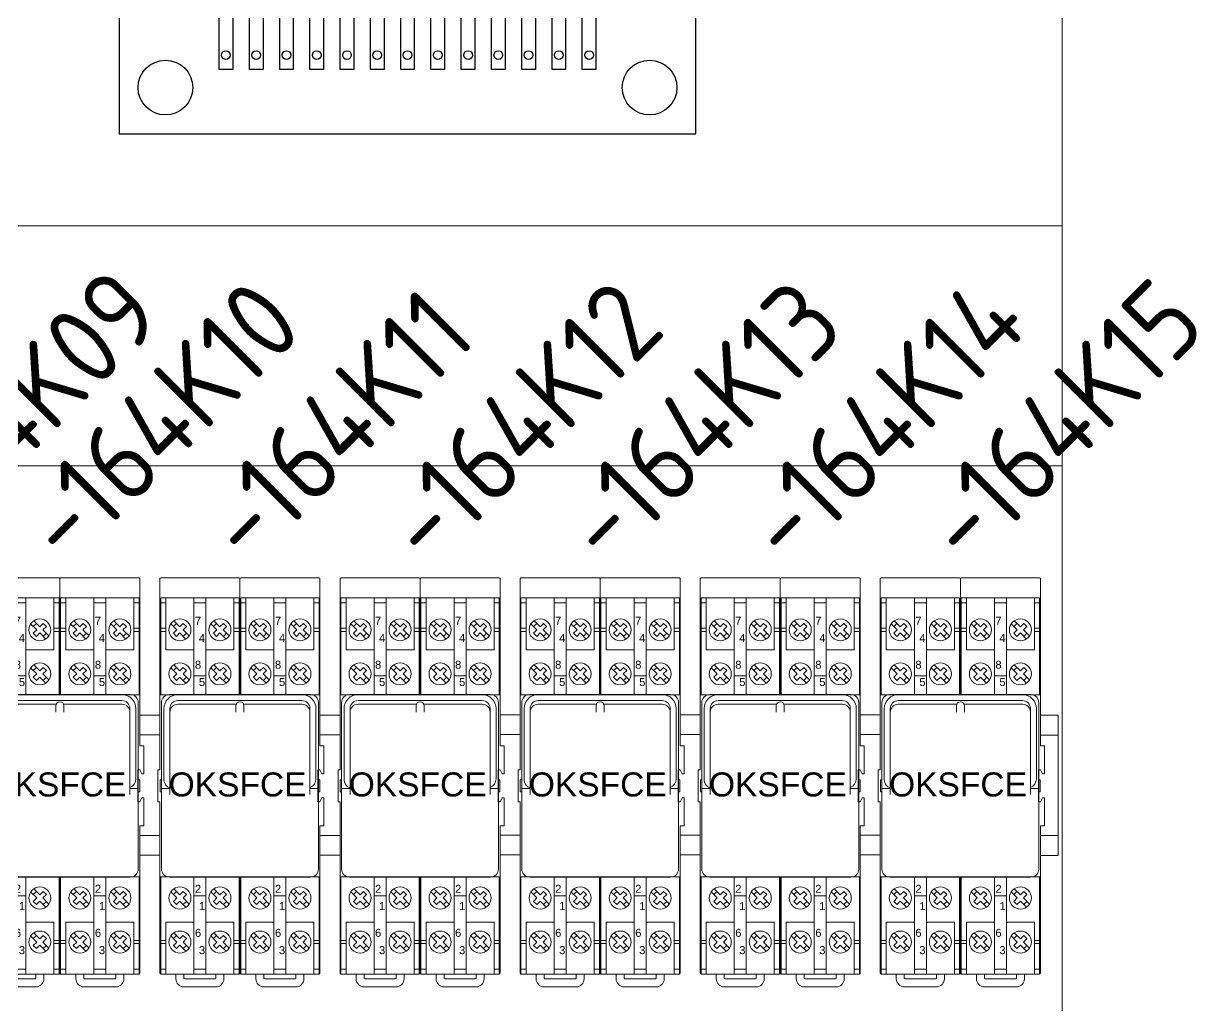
# Model space of a CAD drawing. Header units: millimetres. Extents: x 1359 to 3577, y 1333 to 3557.
# Drawn here: x 3073.1 to 3366.2, y 1924.7 to 2170.1 of the extents above; entities that cross this region are included whole.
import ezdxf

# ---------------------------------------------------------------- set-up
doc = ezdxf.new("R2010")
doc.units = ezdxf.units.MM
doc.set_wipeout_variables(frame=1)
doc.layers.add('000-PI-Oprema', color=30, linetype='Continuous', lineweight=5)
doc.layers.add('002-PI-Kabelska kanalica', color=150, linetype='Continuous')
doc.styles.add('PI0', font='isocpeur.ttf', dxfattribs={"width": 0.9})
doc.styles.get("Standard").update_dxf_attribs({"font": 'arial.ttf'})

# ---------------------------------------------------------------- blocks, each defined once
blk = doc.blocks.new('PCB template')
at = {"color": 7}
blk.add_wipeout([(0, 0), (0, 240.04), (160.02, 240.04), (160.02, 0)], dxfattribs=at)
at = {"color": 7, "ltscale": 0.25}
for p, q in [((48.01, 195.26), (48.01, 214.47)), ((48.01, 214.47), (112.02, 214.47)), ((49.61, 205.66), (49.61, 213.67)), ((49.61, 213.67), (54.41, 213.67)), ((54.41, 213.67), (54.41, 205.66)), ((57.61, 205.66), (57.61, 213.67)), ((57.61, 213.67), (62.41, 213.67)), ((62.41, 213.67), (62.41, 205.66)), ((65.61, 205.66), (65.61, 213.67)), ((65.61, 213.67), (70.41, 213.67)), ((70.41, 213.67), (70.41, 205.66)), ((73.61, 205.66), (73.61, 213.67)), ((73.61, 213.67), (78.41, 213.67)), ((78.41, 213.67), (78.41, 205.66)), ((81.61, 205.66), (81.61, 213.67)), ((81.61, 213.67), (86.41, 213.67)), ((86.41, 213.67), (86.41, 205.66)), ((89.61, 205.66), (89.61, 213.67)), ((89.61, 213.67), (94.41, 213.67)), ((94.41, 213.67), (94.41, 205.66)), ((97.61, 205.66), (97.61, 213.67)), ((97.61, 213.67), (102.42, 213.67)), ((102.42, 213.67), (102.42, 205.66)), ((105.62, 205.66), (105.62, 213.67)), ((105.62, 213.67), (110.42, 213.67)), ((110.42, 213.67), (110.42, 205.66)), ((54.41, 205.66), (49.61, 205.66)), ((62.41, 205.66), (57.61, 205.66)), ((70.41, 205.66), (65.61, 205.66)), ((78.41, 205.66), (73.61, 205.66)), ((86.41, 205.66), (81.61, 205.66)), ((94.41, 205.66), (89.61, 205.66)), ((102.42, 205.66), (97.61, 205.66)), ((110.42, 205.66), (105.62, 205.66)), ((112.02, 204.86), (48.01, 204.86)), ((112.02, 195.26), (48.01, 195.26)), ((48.01, 168.06), (48.01, 187.26)), ((48.01, 187.26), (112.02, 187.26)), ((49.61, 178.46), (49.61, 186.46)), ((49.61, 186.46), (54.41, 186.46)), ((54.41, 186.46), (54.41, 178.46)), ((57.61, 178.46), (57.61, 186.46)), ((57.61, 186.46), (62.41, 186.46)), ((62.41, 186.46), (62.41, 178.46)), ((65.61, 178.46), (65.61, 186.46)), ((65.61, 186.46), (70.41, 186.46)), ((70.41, 186.46), (70.41, 178.46)), ((73.61, 178.46), (73.61, 186.46)), ((73.61, 186.46), (78.41, 186.46)), ((78.41, 186.46), (78.41, 178.46)), ((81.61, 178.46), (81.61, 186.46)), ((81.61, 186.46), (86.41, 186.46)), ((86.41, 186.46), (86.41, 178.46)), ((89.61, 178.46), (89.61, 186.46)), ((89.61, 186.46), (94.41, 186.46)), ((94.41, 186.46), (94.41, 178.46)), ((97.61, 178.46), (97.61, 186.46)), ((97.61, 186.46), (102.42, 186.46)), ((102.42, 186.46), (102.42, 178.46)), ((105.62, 178.46), (105.62, 186.46)), ((105.62, 186.46), (110.42, 186.46)), ((110.42, 186.46), (110.42, 178.46)), ((112.02, 177.66), (48.01, 177.66)), ((54.41, 178.46), (49.61, 178.46)), ((62.41, 178.46), (57.61, 178.46)), ((70.41, 178.46), (65.61, 178.46)), ((78.41, 178.46), (73.61, 178.46)), ((86.41, 178.46), (81.61, 178.46)), ((94.41, 178.46), (89.61, 178.46)), ((102.42, 178.46), (97.61, 178.46)), ((110.42, 178.46), (105.62, 178.46)), ((112.02, 168.06), (48.01, 168.06)), ((48.01, 140.85), (48.01, 160.06)), ((48.01, 160.06), (112.02, 160.06)), ((49.61, 151.26), (49.61, 159.26)), ((49.61, 159.26), (54.41, 159.26)), ((54.41, 159.26), (54.41, 151.26)), ((57.61, 151.26), (57.61, 159.26)), ((57.61, 159.26), (62.41, 159.26)), ((62.41, 159.26), (62.41, 151.26)), ((65.61, 151.26), (65.61, 159.26)), ((65.61, 159.26), (70.41, 159.26)), ((70.41, 159.26), (70.41, 151.26)), ((73.61, 151.26), (73.61, 159.26)), ((73.61, 159.26), (78.41, 159.26)), ((78.41, 159.26), (78.41, 151.26)), ((81.61, 151.26), (81.61, 159.26)), ((81.61, 159.26), (86.41, 159.26)), ((86.41, 159.26), (86.41, 151.26)), ((89.61, 151.26), (89.61, 159.26)), ((89.61, 159.26), (94.41, 159.26)), ((94.41, 159.26), (94.41, 151.26)), ((97.61, 151.26), (97.61, 159.26)), ((97.61, 159.26), (102.42, 159.26)), ((102.42, 159.26), (102.42, 151.26)), ((105.62, 151.26), (105.62, 159.26)), ((105.62, 159.26), (110.42, 159.26)), ((110.42, 159.26), (110.42, 151.26)), ((112.02, 150.46), (48.01, 150.46)), ((54.41, 151.26), (49.61, 151.26)), ((62.41, 151.26), (57.61, 151.26)), ((70.41, 151.26), (65.61, 151.26)), ((78.41, 151.26), (73.61, 151.26)), ((86.41, 151.26), (81.61, 151.26)), ((94.41, 151.26), (89.61, 151.26)), ((102.42, 151.26), (97.61, 151.26)), ((110.42, 151.26), (105.62, 151.26)), ((112.02, 140.85), (48.01, 140.85)), ((48.01, 113.65), (48.01, 132.85)), ((48.01, 132.85), (112.02, 132.85)), ((49.61, 124.05), (49.61, 132.05)), ((49.61, 132.05), (54.41, 132.05)), ((54.41, 132.05), (54.41, 124.05)), ((57.61, 124.05), (57.61, 132.05)), ((57.61, 132.05), (62.41, 132.05)), ((62.41, 132.05), (62.41, 124.05)), ((65.61, 124.05), (65.61, 132.05)), ((65.61, 132.05), (70.41, 132.05)), ((70.41, 132.05), (70.41, 124.05)), ((73.61, 124.05), (73.61, 132.05)), ((73.61, 132.05), (78.41, 132.05)), ((78.41, 132.05), (78.41, 124.05)), ((81.61, 124.05), (81.61, 132.05)), ((81.61, 132.05), (86.41, 132.05)), ((86.41, 132.05), (86.41, 124.05)), ((89.61, 124.05), (89.61, 132.05)), ((89.61, 132.05), (94.41, 132.05)), ((94.41, 132.05), (94.41, 124.05)), ((97.61, 124.05), (97.61, 132.05)), ((97.61, 132.05), (102.42, 132.05)), ((102.42, 132.05), (102.42, 124.05)), ((105.62, 124.05), (105.62, 132.05)), ((105.62, 132.05), (110.42, 132.05)), ((110.42, 132.05), (110.42, 124.05)), ((54.41, 124.05), (49.61, 124.05)), ((62.41, 124.05), (57.61, 124.05)), ((70.41, 124.05), (65.61, 124.05)), ((78.41, 124.05), (73.61, 124.05)), ((86.41, 124.05), (81.61, 124.05)), ((94.41, 124.05), (89.61, 124.05)), ((102.42, 124.05), (97.61, 124.05)), ((110.42, 124.05), (105.62, 124.05)), ((112.02, 123.25), (48.01, 123.25)), ((112.02, 113.65), (48.01, 113.65))]:
    blk.add_line(p, q, dxfattribs=at)
blk.add_lwpolyline([(0, 0), (160.02, 0), (160.02, 240.04), (0, 240.04)], close=True, dxfattribs=at)
for points in [[(112.02, 214.47), (112.02, 195.26)], [(112.02, 187.26), (112.02, 168.06)], [(112.02, 160.06), (112.02, 140.85)], [(5.2, 137.47), (24.4, 137.47), (24.4, 89.46), (5.2, 89.46), (5.2, 137.47)], [(24.4, 137.47), (14.8, 137.47), (14.8, 89.46)], [(135.63, 137.47), (154.83, 137.47), (154.83, 89.46), (135.63, 89.46), (135.63, 137.47)], [(154.83, 137.47), (145.23, 137.47), (145.23, 89.46)], [(6, 135.87), (14, 135.87), (14, 131.07), (6, 131.07), (6, 135.87)], [(146.03, 135.87), (154.03, 135.87), (154.03, 131.07), (146.03, 131.07), (146.03, 135.87)], [(112.02, 132.85), (112.02, 113.65)], [(6, 127.87), (14, 127.87), (14, 123.07), (6, 123.07), (6, 127.87)], [(146.03, 127.87), (154.03, 127.87), (154.03, 123.07), (146.03, 123.07), (146.03, 127.87)], [(6, 119.87), (14, 119.87), (14, 115.07), (6, 115.07), (6, 119.87)], [(146.03, 119.87), (154.03, 119.87), (154.03, 115.07), (146.03, 115.07), (146.03, 119.87)], [(6, 111.87), (14, 111.87), (14, 107.07), (6, 107.07), (6, 111.87)], [(146.03, 111.87), (154.03, 111.87), (154.03, 107.07), (146.03, 107.07), (146.03, 111.87)], [(6, 103.87), (14, 103.87), (14, 99.06), (6, 99.06), (6, 103.87)], [(146.03, 103.87), (154.03, 103.87), (154.03, 99.06), (146.03, 99.06), (146.03, 103.87)], [(6, 95.86), (14, 95.86), (14, 91.06), (6, 91.06), (6, 95.86)], [(146.03, 95.86), (154.03, 95.86), (154.03, 91.06), (146.03, 91.06), (146.03, 95.86)], [(27.71, 82.97), (31.5, 82.97), (31.5, 55.43), (27.71, 55.43), (27.71, 82.97)], [(36.11, 82.97), (39.9, 82.97), (39.9, 55.43), (36.11, 55.43), (36.11, 82.97)], [(44.52, 82.97), (48.3, 82.97), (48.3, 55.43), (44.52, 55.43), (44.52, 82.97)], [(52.92, 82.97), (56.7, 82.97), (56.7, 55.43), (52.92, 55.43), (52.92, 82.97)], [(61.32, 82.97), (65.1, 82.97), (65.1, 55.43), (61.32, 55.43), (61.32, 82.97)], [(69.72, 82.97), (73.5, 82.97), (73.5, 55.43), (69.72, 55.43), (69.72, 82.97)], [(78.12, 82.97), (81.9, 82.97), (81.9, 55.43), (78.12, 55.43), (78.12, 82.97)], [(86.52, 82.97), (90.3, 82.97), (90.3, 55.43), (86.52, 55.43), (86.52, 82.97)], [(94.92, 82.97), (98.71, 82.97), (98.71, 55.43), (94.92, 55.43), (94.92, 82.97)], [(103.32, 82.97), (107.11, 82.97), (107.11, 55.43), (103.32, 55.43), (103.32, 82.97)], [(111.73, 82.97), (115.51, 82.97), (115.51, 55.43), (111.73, 55.43), (111.73, 82.97)], [(120.13, 82.97), (123.91, 82.97), (123.91, 55.43), (120.13, 55.43), (120.13, 82.97)], [(128.53, 82.97), (132.31, 82.97), (132.31, 55.43), (128.53, 55.43), (128.53, 82.97)], [(27.71, 45.37), (31.5, 45.37), (31.5, 17.83), (27.71, 17.83), (27.71, 45.37)], [(36.11, 45.37), (39.9, 45.37), (39.9, 17.83), (36.11, 17.83), (36.11, 45.37)], [(44.52, 45.37), (48.3, 45.37), (48.3, 17.83), (44.52, 17.83), (44.52, 45.37)], [(52.92, 45.37), (56.7, 45.37), (56.7, 17.83), (52.92, 17.83), (52.92, 45.37)], [(61.32, 45.37), (65.1, 45.37), (65.1, 17.83), (61.32, 17.83), (61.32, 45.37)], [(69.72, 45.37), (73.5, 45.37), (73.5, 17.83), (69.72, 17.83), (69.72, 45.37)], [(78.12, 45.37), (81.9, 45.37), (81.9, 17.83), (78.12, 17.83), (78.12, 45.37)], [(86.52, 45.37), (90.3, 45.37), (90.3, 17.83), (86.52, 17.83), (86.52, 45.37)], [(94.92, 45.37), (98.71, 45.37), (98.71, 17.83), (94.92, 17.83), (94.92, 45.37)], [(103.32, 45.37), (107.11, 45.37), (107.11, 17.83), (103.32, 17.83), (103.32, 45.37)], [(111.73, 45.37), (115.51, 45.37), (115.51, 17.83), (111.73, 17.83), (111.73, 45.37)], [(120.13, 45.37), (123.91, 45.37), (123.91, 17.83), (120.13, 17.83), (120.13, 45.37)], [(128.53, 45.37), (132.31, 45.37), (132.31, 17.83), (128.53, 17.83), (128.53, 45.37)]]:
    blk.add_lwpolyline(points, dxfattribs=at)
for centre, radius in [((12.8, 227.23), 7.6), ((147.22, 227.23), 7.6), ((52.01, 200.06), 2), ((60.01, 200.06), 2), ((68.01, 200.06), 2), ((76.01, 200.06), 2), ((84.01, 200.06), 2), ((92.01, 200.06), 2), ((100.02, 200.06), 2), ((108.02, 200.06), 2), ((52.01, 172.86), 2), ((60.01, 172.86), 2), ((68.01, 172.86), 2), ((76.01, 172.86), 2), ((84.01, 172.86), 2), ((92.01, 172.86), 2), ((100.02, 172.86), 2), ((108.02, 172.86), 2), ((12.8, 152.02), 7.6), ((147.22, 152.02), 7.6), ((52.01, 145.66), 2), ((60.01, 145.66), 2), ((68.01, 145.66), 2), ((76.01, 145.66), 2), ((84.01, 145.66), 2), ((92.01, 145.66), 2), ((100.02, 145.66), 2), ((108.02, 145.66), 2), ((19.6, 133.47), 2), ((140.43, 133.47), 2), ((19.6, 125.47), 2), ((140.43, 125.47), 2), ((19.6, 117.47), 2), ((52.01, 118.45), 2), ((60.01, 118.45), 2), ((68.01, 118.45), 2), ((76.01, 118.45), 2), ((84.01, 118.45), 2), ((92.01, 118.45), 2), ((100.02, 118.45), 2), ((108.02, 118.45), 2), ((140.43, 117.47), 2), ((19.6, 109.47), 2), ((140.43, 109.47), 2), ((19.6, 101.47), 2), ((140.43, 101.47), 2), ((19.6, 93.46), 2), ((140.43, 93.46), 2), ((29.6, 78.97), 1.2), ((38.01, 78.97), 1.2), ((46.41, 78.97), 1.2), ((54.81, 78.97), 1.2), ((63.21, 78.97), 1.2), ((71.61, 78.97), 1.2), ((80.01, 78.97), 1.2), ((88.41, 78.97), 1.2), ((96.81, 78.97), 1.2), ((105.22, 78.97), 1.2), ((113.62, 78.97), 1.2), ((122.02, 78.97), 1.2), ((130.42, 78.97), 1.2), ((29.6, 59.43), 1.2), ((38.01, 59.43), 1.2), ((46.41, 59.43), 1.2), ((54.81, 59.43), 1.2), ((63.21, 59.43), 1.2), ((71.61, 59.43), 1.2), ((80.01, 59.43), 1.2), ((88.41, 59.43), 1.2), ((96.81, 59.43), 1.2), ((105.22, 59.43), 1.2), ((113.62, 59.43), 1.2), ((122.02, 59.43), 1.2), ((130.42, 59.43), 1.2), ((29.6, 41.37), 1.2), ((38.01, 41.37), 1.2), ((46.41, 41.37), 1.2), ((54.81, 41.37), 1.2), ((63.21, 41.37), 1.2), ((71.61, 41.37), 1.2), ((80.01, 41.37), 1.2), ((88.41, 41.37), 1.2), ((96.81, 41.37), 1.2), ((105.22, 41.37), 1.2), ((113.62, 41.37), 1.2), ((122.02, 41.37), 1.2), ((130.42, 41.37), 1.2), ((29.6, 21.83), 1.2), ((38.01, 21.83), 1.2), ((46.41, 21.83), 1.2), ((54.81, 21.83), 1.2), ((63.21, 21.83), 1.2), ((71.61, 21.83), 1.2), ((80.01, 21.83), 1.2), ((88.41, 21.83), 1.2), ((96.81, 21.83), 1.2), ((105.22, 21.83), 1.2), ((113.62, 21.83), 1.2), ((122.02, 21.83), 1.2), ((130.42, 21.83), 1.2), ((12.8, 12.8), 7.6), ((147.22, 12.8), 7.6)]:
    blk.add_circle(centre, radius, dxfattribs=at)
blk = doc.blocks.new('*U49')
at = {"layer": '002-PI-Kabelska kanalica', "color": 0, "linetype": 'ByBlock', "lineweight": 0}
for p, q in [((-20, 716), (40, 716)), ((-20, -100), (-20, 716)), ((40, -100), (40, 716))]:
    blk.add_line(p, q, dxfattribs=at)
blk = doc.blocks.new('*U53')
at = {"layer": '002-PI-Kabelska kanalica', "color": 0, "linetype": 'ByBlock', "lineweight": 0}
blk.add_line((-20, -100), (-20, 1572), dxfattribs=at)
blk = doc.blocks.new('OKSFCE')
at = {"layer": '000-PI-Oprema', "color": 0, "linetype": 'ByBlock', "lineweight": 0}
for p, q in [((47678.64, 23886.34), (47678.64, 23838.54)), ((47678.84, 23886.54), (47698.44, 23886.54)), ((47698.64, 23886.34), (47698.64, 23857.29)), ((47698.84, 23886.54), (47718.44, 23886.54)), ((47718.64, 23886.34), (47718.64, 23844.54)), ((47678.84, 23881.54), (47678.84, 23857.29)), ((47678.84, 23881.54), (47698.44, 23881.54)), ((47680.14, 23880.32), (47678.84, 23880.32)), ((47680.14, 23881.54), (47680.14, 23868.54)), ((47687.14, 23881.54), (47687.14, 23857.29)), ((47690.14, 23880.32), (47687.14, 23880.32)), ((47690.14, 23881.54), (47690.14, 23857.29)), ((47697.14, 23881.54), (47697.14, 23868.54)), ((47698.44, 23880.32), (47697.14, 23880.32)), ((47698.44, 23881.54), (47698.44, 23857.29)), ((47698.84, 23881.54), (47698.84, 23857.29)), ((47698.84, 23881.54), (47718.44, 23881.54)), ((47700.14, 23880.32), (47698.84, 23880.32)), ((47700.14, 23881.54), (47700.14, 23868.54)), ((47707.14, 23881.54), (47707.14, 23857.29)), ((47710.14, 23880.32), (47707.14, 23880.32)), ((47710.14, 23881.54), (47710.14, 23857.29)), ((47717.14, 23881.54), (47717.14, 23868.54)), ((47718.44, 23880.32), (47717.14, 23880.32)), ((47718.44, 23881.54), (47718.44, 23857.29)), ((47678.64, 23873.16), (47680.14, 23873.16)), ((47678.84, 23873.94), (47680.14, 23873.94)), ((47681.34, 23875.05), (47682.86, 23873.54)), ((47682.01, 23874.38), (47682.79, 23875.16)), ((47682.01, 23872.69), (47682.86, 23873.54)), ((47682.12, 23875.83), (47683.64, 23874.31)), ((47683.64, 23874.31), (47684.49, 23875.16)), ((47684.42, 23873.54), (47685.27, 23874.38)), ((47684.42, 23873.54), (47685.93, 23872.02)), ((47684.49, 23875.16), (47685.27, 23874.38)), ((47691.34, 23875.05), (47692.86, 23873.54)), ((47692.01, 23874.38), (47692.79, 23875.16)), ((47692.01, 23872.69), (47692.86, 23873.54)), ((47692.12, 23875.83), (47693.64, 23874.31)), ((47693.64, 23874.31), (47694.49, 23875.16)), ((47694.42, 23873.54), (47695.27, 23874.38)), ((47694.42, 23873.54), (47695.93, 23872.02)), ((47694.49, 23875.16), (47695.27, 23874.38)), ((47698.44, 23873.94), (47697.14, 23873.94)), ((47698.64, 23873.16), (47697.14, 23873.16)), ((47698.64, 23873.16), (47700.14, 23873.16)), ((47698.84, 23873.94), (47700.14, 23873.94)), ((47701.34, 23875.05), (47702.86, 23873.54)), ((47702.01, 23874.38), (47702.79, 23875.16)), ((47702.01, 23872.69), (47702.86, 23873.54)), ((47702.12, 23875.83), (47703.64, 23874.31)), ((47703.64, 23874.31), (47704.49, 23875.16)), ((47704.42, 23873.54), (47705.27, 23874.38)), ((47704.42, 23873.54), (47705.93, 23872.02)), ((47704.49, 23875.16), (47705.27, 23874.38)), ((47711.34, 23875.05), (47712.86, 23873.54)), ((47712.01, 23874.38), (47712.79, 23875.16)), ((47712.01, 23872.69), (47712.86, 23873.54)), ((47712.12, 23875.83), (47713.64, 23874.31)), ((47713.64, 23874.31), (47714.49, 23875.16)), ((47714.42, 23873.54), (47715.27, 23874.38)), ((47714.42, 23873.54), (47715.93, 23872.02)), ((47714.49, 23875.16), (47715.27, 23874.38)), ((47718.44, 23873.94), (47717.14, 23873.94)), ((47718.64, 23873.16), (47717.14, 23873.16)), ((47682.01, 23872.69), (47682.79, 23871.91)), ((47682.79, 23871.91), (47683.64, 23872.76)), ((47683.64, 23872.76), (47685.16, 23871.24)), ((47684.49, 23871.91), (47685.27, 23872.69)), ((47692.01, 23872.69), (47692.79, 23871.91)), ((47692.79, 23871.91), (47693.64, 23872.76)), ((47693.64, 23872.76), (47695.16, 23871.24)), ((47694.49, 23871.91), (47695.27, 23872.69)), ((47702.01, 23872.69), (47702.79, 23871.91)), ((47702.79, 23871.91), (47703.64, 23872.76)), ((47703.64, 23872.76), (47705.16, 23871.24)), ((47704.49, 23871.91), (47705.27, 23872.69)), ((47712.01, 23872.69), (47712.79, 23871.91)), ((47712.79, 23871.91), (47713.64, 23872.76)), ((47713.64, 23872.76), (47715.16, 23871.24)), ((47714.49, 23871.91), (47715.27, 23872.69)), ((47680.14, 23868.54), (47687.14, 23868.54)), ((47697.14, 23868.54), (47690.14, 23868.54)), ((47700.14, 23868.54), (47707.14, 23868.54)), ((47717.14, 23868.54), (47710.14, 23868.54)), ((47682.12, 23864.83), (47683.64, 23863.31)), ((47692.12, 23864.83), (47693.64, 23863.31)), ((47702.12, 23864.83), (47703.64, 23863.31)), ((47712.12, 23864.83), (47713.64, 23863.31)), ((47681.34, 23864.05), (47682.86, 23862.54)), ((47682.01, 23863.38), (47682.79, 23864.16)), ((47682.01, 23861.69), (47682.86, 23862.54)), ((47682.01, 23861.69), (47682.79, 23860.91)), ((47682.79, 23860.91), (47683.64, 23861.76)), ((47683.64, 23863.31), (47684.49, 23864.16)), ((47683.64, 23861.76), (47685.16, 23860.24)), ((47684.42, 23862.54), (47685.27, 23863.38)), ((47684.42, 23862.54), (47685.93, 23861.02)), ((47684.49, 23864.16), (47685.27, 23863.38)), ((47684.49, 23860.91), (47685.27, 23861.69)), ((47690.14, 23862.02), (47687.14, 23862.02)), ((47691.34, 23864.05), (47692.86, 23862.54)), ((47692.01, 23863.38), (47692.79, 23864.16)), ((47692.01, 23861.69), (47692.86, 23862.54)), ((47692.01, 23861.69), (47692.79, 23860.91)), ((47692.79, 23860.91), (47693.64, 23861.76)), ((47693.64, 23863.31), (47694.49, 23864.16)), ((47693.64, 23861.76), (47695.16, 23860.24)), ((47694.42, 23862.54), (47695.27, 23863.38)), ((47694.42, 23862.54), (47695.93, 23861.02)), ((47694.49, 23864.16), (47695.27, 23863.38)), ((47694.49, 23860.91), (47695.27, 23861.69)), ((47701.34, 23864.05), (47702.86, 23862.54)), ((47702.01, 23863.38), (47702.79, 23864.16)), ((47702.01, 23861.69), (47702.86, 23862.54)), ((47702.01, 23861.69), (47702.79, 23860.91)), ((47702.79, 23860.91), (47703.64, 23861.76)), ((47703.64, 23863.31), (47704.49, 23864.16)), ((47703.64, 23861.76), (47705.16, 23860.24)), ((47704.42, 23862.54), (47705.27, 23863.38)), ((47704.42, 23862.54), (47705.93, 23861.02)), ((47704.49, 23864.16), (47705.27, 23863.38)), ((47704.49, 23860.91), (47705.27, 23861.69)), ((47710.14, 23862.02), (47707.14, 23862.02)), ((47711.34, 23864.05), (47712.86, 23862.54)), ((47712.01, 23863.38), (47712.79, 23864.16)), ((47712.01, 23861.69), (47712.86, 23862.54)), ((47712.01, 23861.69), (47712.79, 23860.91)), ((47712.79, 23860.91), (47713.64, 23861.76)), ((47713.64, 23863.31), (47714.49, 23864.16)), ((47713.64, 23861.76), (47715.16, 23860.24)), ((47714.42, 23862.54), (47715.27, 23863.38)), ((47714.42, 23862.54), (47715.93, 23861.02)), ((47714.49, 23864.16), (47715.27, 23863.38)), ((47714.49, 23860.91), (47715.27, 23861.69)), ((47678.64, 23857.29), (47698.64, 23857.29)), ((47716.24, 23857.37), (47681.04, 23857.37)), ((47683.14, 23857.37), (47714.14, 23857.37)), ((47683.14, 23855.87), (47714.14, 23855.87)), ((47698.64, 23857.29), (47718.64, 23857.29)), ((47679.04, 23855.37), (47679.04, 23813.77)), ((47679.64, 23853.87), (47679.64, 23836.02)), ((47681.14, 23853.87), (47681.14, 23836.02)), ((47681.14, 23852.97), (47681.14, 23832.42)), ((47697.72, 23854.97), (47683.14, 23854.97)), ((47697.64, 23854.57), (47697.64, 23852.97)), ((47714.14, 23854.97), (47699.56, 23854.97)), ((47699.64, 23854.57), (47699.64, 23852.97)), ((47716.14, 23853.87), (47716.14, 23836.32)), ((47716.14, 23852.97), (47716.14, 23832.42)), ((47717.64, 23853.87), (47717.64, 23836.32)), ((47718.24, 23813.77), (47718.24, 23855.37)), ((47718.64, 23844.54), (47719.64, 23844.54)), ((47719.64, 23844.54), (47719.64, 23837.54)), ((47678.14, 23830.54), (47678.14, 23838.54)), ((47678.14, 23838.54), (47678.64, 23838.54)), ((47718.14, 23838.54), (47718.14, 23830.54)), ((47718.64, 23838.54), (47718.14, 23838.54)), ((47719.14, 23837.54), (47718.64, 23838.54)), ((47678.69, 23836.07), (47678.69, 23833.07)), ((47679.04, 23836.07), (47678.69, 23836.07)), ((47718.59, 23836.07), (47718.24, 23836.07)), ((47718.59, 23836.07), (47718.59, 23833.07)), ((47719.64, 23837.54), (47719.14, 23837.54)), ((47679.04, 23833.07), (47678.69, 23833.07)), ((47681.14, 23833.92), (47679.04, 23833.92)), ((47716.14, 23833.92), (47718.24, 23833.92)), ((47718.59, 23833.07), (47718.24, 23833.07)), ((47678.64, 23830.54), (47678.14, 23830.54)), ((47678.64, 23830.54), (47678.64, 23787.74)), ((47718.64, 23830.54), (47718.14, 23830.54)), ((47718.64, 23830.54), (47719.14, 23831.54)), ((47719.64, 23831.54), (47719.14, 23831.54)), ((47719.64, 23831.54), (47719.64, 23824.54)), ((47718.64, 23824.54), (47718.64, 23787.74)), ((47718.64, 23824.54), (47719.64, 23824.54)), ((47678.64, 23811.79), (47698.64, 23811.79)), ((47678.84, 23811.79), (47678.84, 23787.54)), ((47681.04, 23811.77), (47716.24, 23811.77)), ((47687.14, 23811.79), (47687.14, 23787.54)), ((47690.14, 23811.79), (47690.14, 23787.54)), ((47698.44, 23811.79), (47698.44, 23787.54)), ((47698.64, 23811.79), (47718.64, 23811.79)), ((47698.64, 23811.79), (47698.64, 23787.74)), ((47698.84, 23811.79), (47698.84, 23787.54)), ((47707.14, 23811.79), (47707.14, 23787.54)), ((47710.14, 23811.79), (47710.14, 23787.54)), ((47718.44, 23811.79), (47718.44, 23787.54)), ((47682.12, 23808.83), (47683.64, 23807.31)), ((47692.12, 23808.83), (47693.64, 23807.31)), ((47702.12, 23808.83), (47703.64, 23807.31)), ((47712.12, 23808.83), (47713.64, 23807.31)), ((47681.34, 23808.05), (47682.86, 23806.54)), ((47682.01, 23807.38), (47682.79, 23808.16)), ((47682.01, 23805.69), (47682.86, 23806.54)), ((47682.01, 23805.69), (47682.79, 23804.91)), ((47682.79, 23804.91), (47683.64, 23805.76)), ((47683.64, 23807.31), (47684.49, 23808.16)), ((47683.64, 23805.76), (47685.16, 23804.24)), ((47684.42, 23806.54), (47685.27, 23807.38)), ((47684.42, 23806.54), (47685.93, 23805.02)), ((47684.49, 23808.16), (47685.27, 23807.38)), ((47684.49, 23804.91), (47685.27, 23805.69)), ((47690.14, 23807.05), (47687.14, 23807.05)), ((47691.34, 23808.05), (47692.86, 23806.54)), ((47692.01, 23807.38), (47692.79, 23808.16)), ((47692.01, 23805.69), (47692.86, 23806.54)), ((47692.01, 23805.69), (47692.79, 23804.91)), ((47692.79, 23804.91), (47693.64, 23805.76)), ((47693.64, 23807.31), (47694.49, 23808.16)), ((47693.64, 23805.76), (47695.16, 23804.24)), ((47694.42, 23806.54), (47695.27, 23807.38)), ((47694.42, 23806.54), (47695.93, 23805.02)), ((47694.49, 23808.16), (47695.27, 23807.38)), ((47694.49, 23804.91), (47695.27, 23805.69)), ((47701.34, 23808.05), (47702.86, 23806.54)), ((47702.01, 23807.38), (47702.79, 23808.16)), ((47702.01, 23805.69), (47702.86, 23806.54)), ((47702.01, 23805.69), (47702.79, 23804.91)), ((47702.79, 23804.91), (47703.64, 23805.76)), ((47703.64, 23807.31), (47704.49, 23808.16)), ((47703.64, 23805.76), (47705.16, 23804.24)), ((47704.42, 23806.54), (47705.27, 23807.38)), ((47704.42, 23806.54), (47705.93, 23805.02)), ((47704.49, 23808.16), (47705.27, 23807.38)), ((47704.49, 23804.91), (47705.27, 23805.69)), ((47710.14, 23807.05), (47707.14, 23807.05)), ((47711.34, 23808.05), (47712.86, 23806.54)), ((47712.01, 23807.38), (47712.79, 23808.16)), ((47712.01, 23805.69), (47712.86, 23806.54)), ((47712.01, 23805.69), (47712.79, 23804.91)), ((47712.79, 23804.91), (47713.64, 23805.76)), ((47713.64, 23807.31), (47714.49, 23808.16)), ((47713.64, 23805.76), (47715.16, 23804.24)), ((47714.42, 23806.54), (47715.27, 23807.38)), ((47714.42, 23806.54), (47715.93, 23805.02)), ((47714.49, 23808.16), (47715.27, 23807.38)), ((47714.49, 23804.91), (47715.27, 23805.69)), ((47680.14, 23800.54), (47680.14, 23787.54)), ((47680.14, 23800.54), (47687.14, 23800.54)), ((47697.14, 23800.54), (47690.14, 23800.54)), ((47697.14, 23800.54), (47697.14, 23787.54)), ((47700.14, 23800.54), (47700.14, 23787.54)), ((47700.14, 23800.54), (47707.14, 23800.54)), ((47717.14, 23800.54), (47710.14, 23800.54)), ((47717.14, 23800.54), (47717.14, 23787.54)), ((47681.34, 23797.05), (47682.86, 23795.54)), ((47682.01, 23796.38), (47682.79, 23797.16)), ((47682.12, 23797.83), (47683.64, 23796.31)), ((47683.64, 23796.31), (47684.49, 23797.16)), ((47684.49, 23797.16), (47685.27, 23796.38)), ((47691.34, 23797.05), (47692.86, 23795.54)), ((47692.01, 23796.38), (47692.79, 23797.16)), ((47692.12, 23797.83), (47693.64, 23796.31)), ((47693.64, 23796.31), (47694.49, 23797.16)), ((47694.49, 23797.16), (47695.27, 23796.38)), ((47701.34, 23797.05), (47702.86, 23795.54)), ((47702.01, 23796.38), (47702.79, 23797.16)), ((47702.12, 23797.83), (47703.64, 23796.31)), ((47703.64, 23796.31), (47704.49, 23797.16)), ((47704.49, 23797.16), (47705.27, 23796.38)), ((47711.34, 23797.05), (47712.86, 23795.54)), ((47712.01, 23796.38), (47712.79, 23797.16)), ((47712.12, 23797.83), (47713.64, 23796.31)), ((47713.64, 23796.31), (47714.49, 23797.16)), ((47714.49, 23797.16), (47715.27, 23796.38)), ((47678.64, 23795.91), (47680.14, 23795.91)), ((47678.84, 23795.13), (47680.14, 23795.13)), ((47682.01, 23794.69), (47682.86, 23795.54)), ((47682.01, 23794.69), (47682.79, 23793.91)), ((47682.79, 23793.91), (47683.64, 23794.76)), ((47683.64, 23794.76), (47685.16, 23793.24)), ((47684.42, 23795.54), (47685.27, 23796.38)), ((47684.42, 23795.54), (47685.93, 23794.02)), ((47684.49, 23793.91), (47685.27, 23794.69)), ((47692.01, 23794.69), (47692.86, 23795.54)), ((47692.01, 23794.69), (47692.79, 23793.91)), ((47692.79, 23793.91), (47693.64, 23794.76)), ((47693.64, 23794.76), (47695.16, 23793.24)), ((47694.42, 23795.54), (47695.27, 23796.38)), ((47694.42, 23795.54), (47695.93, 23794.02)), ((47694.49, 23793.91), (47695.27, 23794.69)), ((47697.14, 23795.91), (47698.64, 23795.91)), ((47698.44, 23795.13), (47697.14, 23795.13)), ((47698.64, 23795.91), (47700.14, 23795.91)), ((47698.84, 23795.13), (47700.14, 23795.13)), ((47702.01, 23794.69), (47702.86, 23795.54)), ((47702.01, 23794.69), (47702.79, 23793.91)), ((47702.79, 23793.91), (47703.64, 23794.76)), ((47703.64, 23794.76), (47705.16, 23793.24)), ((47704.42, 23795.54), (47705.27, 23796.38)), ((47704.42, 23795.54), (47705.93, 23794.02)), ((47704.49, 23793.91), (47705.27, 23794.69)), ((47712.01, 23794.69), (47712.86, 23795.54)), ((47712.01, 23794.69), (47712.79, 23793.91)), ((47712.79, 23793.91), (47713.64, 23794.76)), ((47713.64, 23794.76), (47715.16, 23793.24)), ((47714.42, 23795.54), (47715.27, 23796.38)), ((47714.42, 23795.54), (47715.93, 23794.02)), ((47714.49, 23793.91), (47715.27, 23794.69)), ((47717.14, 23795.91), (47718.64, 23795.91)), ((47718.44, 23795.13), (47717.14, 23795.13)), ((47680.14, 23788.75), (47678.84, 23788.75)), ((47690.14, 23788.75), (47687.14, 23788.75)), ((47698.44, 23788.75), (47697.14, 23788.75)), ((47700.14, 23788.75), (47698.84, 23788.75)), ((47710.14, 23788.75), (47707.14, 23788.75)), ((47718.44, 23788.75), (47717.14, 23788.75)), ((47678.84, 23787.54), (47698.44, 23787.54)), ((47682.64, 23786.34), (47682.64, 23787.54)), ((47684.64, 23786.54), (47684.64, 23787.54)), ((47684.64, 23786.54), (47684.64, 23787.54)), ((47692.44, 23786.34), (47684.84, 23786.34)), ((47692.44, 23786.34), (47684.84, 23786.34)), ((47692.64, 23787.54), (47692.64, 23786.54)), ((47692.64, 23787.54), (47692.64, 23786.54)), ((47694.64, 23787.54), (47694.64, 23786.34)), ((47698.84, 23787.54), (47718.44, 23787.54)), ((47702.64, 23786.34), (47702.64, 23787.54)), ((47704.64, 23786.54), (47704.64, 23787.54)), ((47712.44, 23786.34), (47704.84, 23786.34)), ((47712.64, 23787.54), (47712.64, 23786.54)), ((47714.64, 23787.54), (47714.64, 23786.34)), ((47692.64, 23784.34), (47684.64, 23784.34)), ((47712.64, 23784.34), (47704.64, 23784.34))]:
    blk.add_line(p, q, dxfattribs=at)
for points in [[(47678.64, 23880.24), (47678.64, 23880.25), (47678.65, 23880.26), (47678.65, 23880.27), (47678.67, 23880.28), (47678.68, 23880.29), (47678.7, 23880.3), (47678.72, 23880.3), (47678.74, 23880.31), (47678.76, 23880.31), (47678.79, 23880.32), (47678.81, 23880.32), (47678.84, 23880.32)], [(47698.64, 23880.24), (47698.64, 23880.25), (47698.63, 23880.26), (47698.62, 23880.27), (47698.61, 23880.28), (47698.6, 23880.29), (47698.58, 23880.3), (47698.56, 23880.3), (47698.54, 23880.31), (47698.52, 23880.31), (47698.49, 23880.32), (47698.46, 23880.32), (47698.44, 23880.32)], [(47698.64, 23880.24), (47698.64, 23880.25), (47698.65, 23880.26), (47698.65, 23880.27), (47698.67, 23880.28), (47698.68, 23880.29), (47698.7, 23880.3), (47698.72, 23880.3), (47698.74, 23880.31), (47698.76, 23880.31), (47698.79, 23880.32), (47698.81, 23880.32), (47698.84, 23880.32)], [(47718.64, 23880.24), (47718.64, 23880.25), (47718.63, 23880.26), (47718.62, 23880.27), (47718.61, 23880.28), (47718.6, 23880.29), (47718.58, 23880.3), (47718.56, 23880.3), (47718.54, 23880.31), (47718.52, 23880.31), (47718.49, 23880.32), (47718.46, 23880.32), (47718.44, 23880.32)], [(47678.84, 23873.94), (47678.81, 23873.94), (47678.79, 23873.94), (47678.76, 23873.94), (47678.74, 23873.93), (47678.72, 23873.93), (47678.7, 23873.92), (47678.68, 23873.91), (47678.67, 23873.9), (47678.65, 23873.9), (47678.65, 23873.89), (47678.64, 23873.88), (47678.64, 23873.87)], [(47698.44, 23873.94), (47698.46, 23873.94), (47698.49, 23873.94), (47698.52, 23873.94), (47698.54, 23873.93), (47698.56, 23873.93), (47698.58, 23873.92), (47698.6, 23873.91), (47698.61, 23873.9), (47698.62, 23873.9), (47698.63, 23873.89), (47698.64, 23873.88), (47698.64, 23873.87)], [(47698.84, 23873.94), (47698.81, 23873.94), (47698.79, 23873.94), (47698.76, 23873.94), (47698.74, 23873.93), (47698.72, 23873.93), (47698.7, 23873.92), (47698.68, 23873.91), (47698.67, 23873.9), (47698.65, 23873.9), (47698.65, 23873.89), (47698.64, 23873.88), (47698.64, 23873.87)], [(47718.44, 23873.94), (47718.46, 23873.94), (47718.49, 23873.94), (47718.52, 23873.94), (47718.54, 23873.93), (47718.56, 23873.93), (47718.58, 23873.92), (47718.6, 23873.91), (47718.61, 23873.9), (47718.62, 23873.9), (47718.63, 23873.89), (47718.64, 23873.88), (47718.64, 23873.87)], [(47678.84, 23795.13), (47678.81, 23795.13), (47678.79, 23795.13), (47678.76, 23795.13), (47678.74, 23795.14), (47678.72, 23795.14), (47678.7, 23795.15), (47678.68, 23795.16), (47678.67, 23795.17), (47678.65, 23795.18), (47678.65, 23795.19), (47678.64, 23795.2), (47678.64, 23795.21)], [(47698.64, 23795.21), (47698.64, 23795.2), (47698.63, 23795.19), (47698.62, 23795.18), (47698.61, 23795.17), (47698.6, 23795.16), (47698.58, 23795.15), (47698.56, 23795.14), (47698.54, 23795.14), (47698.52, 23795.13), (47698.49, 23795.13), (47698.46, 23795.13), (47698.44, 23795.13)], [(47698.84, 23795.13), (47698.81, 23795.13), (47698.79, 23795.13), (47698.76, 23795.13), (47698.74, 23795.14), (47698.72, 23795.14), (47698.7, 23795.15), (47698.68, 23795.16), (47698.67, 23795.17), (47698.65, 23795.18), (47698.65, 23795.19), (47698.64, 23795.2), (47698.64, 23795.21)], [(47718.64, 23795.21), (47718.64, 23795.2), (47718.63, 23795.19), (47718.62, 23795.18), (47718.61, 23795.17), (47718.6, 23795.16), (47718.58, 23795.15), (47718.56, 23795.14), (47718.54, 23795.14), (47718.52, 23795.13), (47718.49, 23795.13), (47718.46, 23795.13), (47718.44, 23795.13)], [(47678.64, 23788.83), (47678.64, 23788.82), (47678.65, 23788.81), (47678.65, 23788.8), (47678.67, 23788.79), (47678.68, 23788.78), (47678.7, 23788.77), (47678.72, 23788.77), (47678.74, 23788.76), (47678.76, 23788.76), (47678.79, 23788.75), (47678.81, 23788.75), (47678.84, 23788.75)], [(47698.44, 23788.75), (47698.46, 23788.75), (47698.49, 23788.75), (47698.52, 23788.76), (47698.54, 23788.76), (47698.56, 23788.77), (47698.58, 23788.77), (47698.6, 23788.78), (47698.61, 23788.79), (47698.62, 23788.8), (47698.63, 23788.81), (47698.64, 23788.82), (47698.64, 23788.83)], [(47698.64, 23788.83), (47698.64, 23788.82), (47698.65, 23788.81), (47698.65, 23788.8), (47698.67, 23788.79), (47698.68, 23788.78), (47698.7, 23788.77), (47698.72, 23788.77), (47698.74, 23788.76), (47698.76, 23788.76), (47698.79, 23788.75), (47698.81, 23788.75), (47698.84, 23788.75)], [(47718.44, 23788.75), (47718.46, 23788.75), (47718.49, 23788.75), (47718.52, 23788.76), (47718.54, 23788.76), (47718.56, 23788.77), (47718.58, 23788.77), (47718.6, 23788.78), (47718.61, 23788.79), (47718.62, 23788.8), (47718.63, 23788.81), (47718.64, 23788.82), (47718.64, 23788.83)]]:
    blk.add_lwpolyline(points, dxfattribs=at)
for centre in [(47683.64, 23873.54), (47693.64, 23873.54), (47703.64, 23873.54), (47713.64, 23873.54), (47683.64, 23862.54), (47693.64, 23862.54), (47703.64, 23862.54), (47713.64, 23862.54), (47683.64, 23806.54), (47693.64, 23806.54), (47703.64, 23806.54), (47713.64, 23806.54), (47683.64, 23795.54), (47693.64, 23795.54), (47703.64, 23795.54), (47713.64, 23795.54)]:
    blk.add_circle(centre, 2.75, dxfattribs=at)
for centre, radius, start, end in [((47678.84, 23886.34), 0.2, 90, 180), ((47698.44, 23886.34), 0.2, 0, 90), ((47698.84, 23886.34), 0.2, 90, 180), ((47718.44, 23886.34), 0.2, 0, 90), ((47678.84, 23881.34), 0.2, 90, 180), ((47698.44, 23881.34), 0.2, 0, 90), ((47698.84, 23881.34), 0.2, 90, 180), ((47718.44, 23881.34), 0.2, 0, 90), ((47681.04, 23855.37), 2, 90, 180), ((47683.14, 23853.87), 3.5, 90, 180), ((47683.14, 23853.87), 2, 90, 180), ((47698.64, 23854.57), 1, 0, 180), ((47714.14, 23853.87), 3.5, 0, 90), ((47714.14, 23853.87), 2, 0, 90), ((47716.24, 23855.37), 2, 0, 90), ((47683.14, 23852.97), 2, 90, 180), ((47714.14, 23852.97), 2, 0, 90), ((47681.64, 23836.02), 2, 180, 255.5225), ((47715.34, 23836.32), 2.3, 290.3544, 0), ((47681.04, 23813.77), 2, 180, 270), ((47716.24, 23813.77), 2, 270, 0), ((47678.84, 23787.74), 0.2, 180, 270), ((47684.64, 23786.34), 2, 180, 270), ((47684.84, 23786.54), 0.2, 180, 270), ((47684.84, 23786.54), 0.2, 180, 270), ((47692.44, 23786.54), 0.2, 270, 0), ((47692.44, 23786.54), 0.2, 270, 0), ((47692.64, 23786.34), 2, 270, 0), ((47698.44, 23787.74), 0.2, 270, 0), ((47698.84, 23787.74), 0.2, 180, 270), ((47704.64, 23786.34), 2, 180, 270), ((47704.84, 23786.54), 0.2, 180, 270), ((47712.44, 23786.54), 0.2, 270, 0), ((47712.64, 23786.34), 2, 270, 0), ((47718.44, 23787.74), 0.2, 270, 0)]:
    blk.add_arc(centre, radius, start, end, dxfattribs=at)
at = {"layer": '000-PI-Oprema', "color": 0, "linetype": 'ByBlock', "lineweight": 0, "char_height": 1.9995, "width": 2.5471}
for s, insert, attachment_point in [('{\\fArial|b0|i0|c0|p34;7}', (47687.39, 23876.83), 1), ('{\\fArial|b0|i0|c0|p34;7}', (47707.39, 23876.83), 1), ('{\\fArial|b0|i0|c0|p34;4}', (47689.94, 23872.51), 3), ('{\\fArial|b0|i0|c0|p34;4}', (47709.94, 23872.51), 3), ('{\\fArial|b0|i0|c0|p34;8}', (47687.39, 23865.83), 1), ('{\\fArial|b0|i0|c0|p34;8}', (47707.39, 23865.83), 1), ('{\\fArial|b0|i0|c0|p34;5}', (47689.94, 23861.51), 3), ('{\\fArial|b0|i0|c0|p34;5}', (47709.94, 23861.51), 3), ('{\\fArial|b0|i0|c0|p34;2}', (47687.39, 23809.83), 1), ('{\\fArial|b0|i0|c0|p34;2}', (47707.39, 23809.83), 1), ('{\\fArial|b0|i0|c0|p34;1}', (47689.94, 23805.51), 3), ('{\\fArial|b0|i0|c0|p34;1}', (47709.94, 23805.51), 3), ('{\\fArial|b0|i0|c0|p34;6}', (47687.39, 23798.83), 1), ('{\\fArial|b0|i0|c0|p34;6}', (47707.39, 23798.83), 1), ('{\\fArial|b0|i0|c0|p34;3}', (47689.94, 23794.51), 3), ('{\\fArial|b0|i0|c0|p34;3}', (47709.94, 23794.51), 3)]:
    blk.add_mtext(s, dxfattribs=dict(at, insert=insert, attachment_point=attachment_point))
at = {"layer": '000-PI-Oprema', "color": 0, "linetype": 'ByBlock', "lineweight": 0, "insert": (47698.05, 23834.87), "char_height": 6, "attachment_point": 5}
blk.add_mtext_dynamic_manual_height_columns('{\\fArial|b0|i0|c238|p34;OK}S{\\fArial|b0|i0|c238|p34;FC}E', width=44.995, gutter_width=1, heights=[10], dxfattribs=at)

msp = doc.modelspace()

# ---------------------------------------------------------------- linework, layer by layer
at = {"layer": '002-PI-Kabelska kanalica', "color": 0, "linetype": 'ByBlock', "lineweight": 0, "ltscale": 0.25}
for points in [[(3102.15, 1997.206), (3107.15, 1997.206)], [(3147.15, 1997.206), (3152.15, 1997.206)], [(3192.15, 1997.294), (3197.15, 1997.294)], [(3237.15, 1997.294), (3242.15, 1997.294)], [(3282.15, 1997.294), (3287.15, 1997.294)], [(3327.165, 1997.206), (3331.571, 1997.206)], [(3331.571, 1962.206), (3331.571, 1997.206)], [(3102.15, 1992.296), (3107.15, 1992.296)], [(3147.15, 1992.296), (3152.15, 1992.296)], [(3192.15, 1992.384), (3197.15, 1992.384)], [(3237.15, 1992.384), (3242.15, 1992.384)], [(3282.15, 1992.384), (3287.15, 1992.384)], [(3327.165, 1992.206), (3331.571, 1992.206)], [(3102.15, 1967.205), (3107.15, 1967.205)], [(3147.15, 1967.205), (3152.15, 1967.205)], [(3192.15, 1967.292), (3197.15, 1967.292)], [(3237.15, 1967.292), (3242.15, 1967.292)], [(3282.15, 1967.292), (3287.15, 1967.292)], [(3327.165, 1967.206), (3331.571, 1967.206)], [(3102.15, 1962.294), (3107.15, 1962.294)], [(3147.15, 1962.294), (3152.15, 1962.294)], [(3192.15, 1962.382), (3197.15, 1962.382)], [(3237.15, 1962.382), (3242.15, 1962.382)], [(3282.15, 1962.382), (3287.15, 1962.382)], [(3327.165, 1962.206), (3331.571, 1962.206)]]:
    msp.add_lwpolyline(points, dxfattribs=at)

# ---------------------------------------------------------------- block references
for p in [(-44616.489, -21854.98), (-44571.489, -21854.98), (-44526.489, -21854.98), (-44481.489, -21854.98), (-44436.489, -21854.98), (-44391.489, -21854.98)]:
    msp.add_blockref('OKSFCE', p)
at = {"layer": '002-PI-Kabelska kanalica', "color": 0, "linetype": 'ByBlock', "lineweight": 0, "xscale": -1, "rotation": 180}
msp.add_blockref('*U53', (3352.571, 3251.556), dxfattribs=at)
at = {"layer": '002-PI-Kabelska kanalica', "color": 0, "linetype": 'ByBlock', "lineweight": 0, "xscale": 0.9, "yscale": 0.9, "zscale": 0.9}
msp.add_blockref('PCB template', (3097.009, 2142.54), dxfattribs=at)
at = {"layer": '002-PI-Kabelska kanalica', "color": 0, "linetype": 'ByBlock', "lineweight": 0, "rotation": 270}
msp.add_blockref('*U49', (2616.571, 2099.556), dxfattribs=at)

# ---------------------------------------------------------------- texts
at = {"layer": '002-PI-Kabelska kanalica', "color": 0, "linetype": 'ByBlock', "lineweight": 0, "style": 'PI0', "width": 0.9}
for s, p in [('-164K09', (3046.289, 2033.62)), ('-164K12', (3174.719, 2033.62)), ('-164K15', (3309.319, 2033.62)), ('-164K10', (3084.319, 2033.82)), ('-164K11', (3129.719, 2033.82)), ('-164K13', (3219.319, 2033.62)), ('-164K14', (3264.719, 2033.62))]:
    msp.add_text(s, height=20, rotation=45, dxfattribs=at).set_placement(p)

doc.saveas('drawing.dxf')
